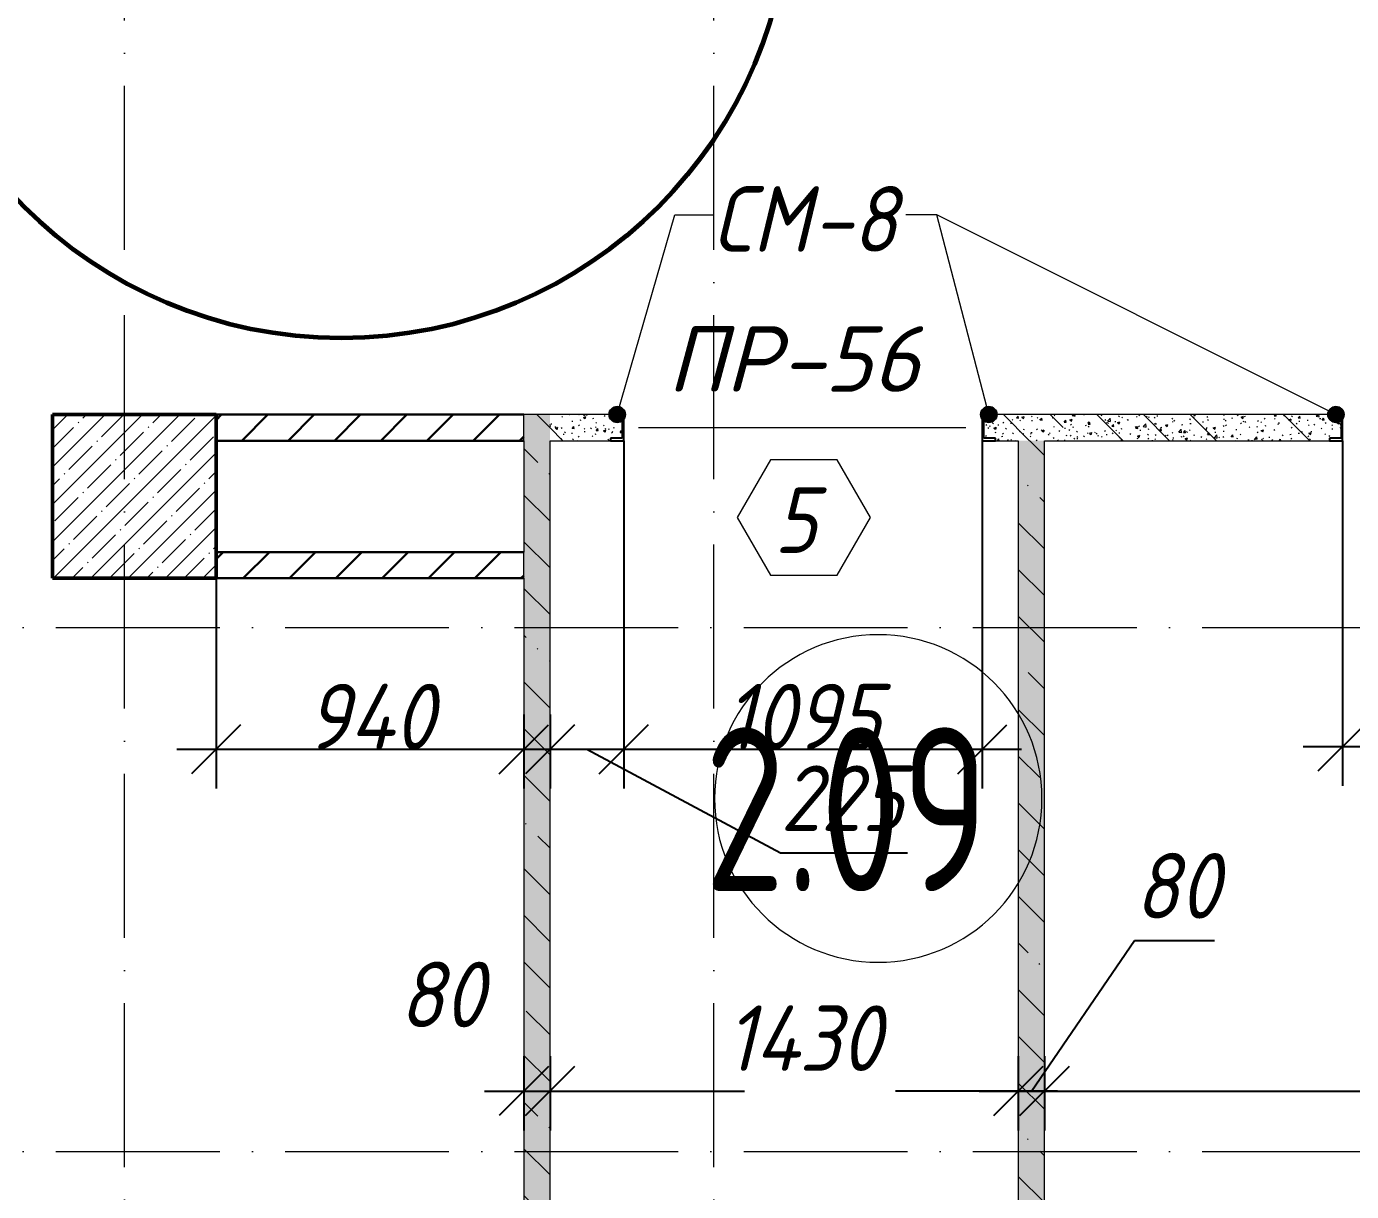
# Model space of a CAD drawing. Header units: millimetres. Extents: x -6064 to 178764, y -5836 to 29924.
# Drawn here: x 73461 to 77508, y 13278 to 16834 of the extents above; entities that cross this region are included whole.
import ezdxf

# ---------------------------------------------------------------- set-up
doc = ezdxf.new("R2010")
doc.units = ezdxf.units.MM
doc.linetypes.add('50_200_ШТРИХ_1Т_ш5_п1_п1_', pattern=[700, 500, -100, 0, -100])
for name, color, linetype, lineweight in [('1) ПГП Зеленый', 2, 'Continuous', 30), ('A-AREA-IDEN', 7, 'Continuous', 9), ('A-DOOR-IDEN', 7, 'Continuous', 9), ('A-GENM-1', 7, 'Continuous', 25), ('A-GENM-IDEN', 7, 'Continuous', 9), ('S-COLS-1', 7, 'Continuous', 5), ('S-COLS-2', 7, 'Continuous', 50), ('Оси-1', 7, '50_200_ШТРИХ_1Т_ш5_п1_п1_', 9)]:
    doc.layers.add(name, color=color, linetype=linetype, lineweight=lineweight)
doc.layers.add('A-ANNO-DIMS', color=7, linetype='Continuous')
for name, color, linetype, lineweight, true_color in [('A-WALL-7', 7, 'Continuous', 5, 0x008000), ('A-WALL-FNSH-3', 7, 'Continuous', 13, 0x008000), ('A-WALL-FNSH-4', 7, 'Continuous', 13, 0x0070df), ('A-WALL-PATT-4', 7, 'Continuous', 5, 0x0070df)]:
    doc.layers.add(name, color=color, linetype=linetype, lineweight=lineweight, true_color=true_color)
doc.styles.add('ISOCPEUR_I_2', font='isocpeui.ttf', dxfattribs={"width": 0.9, "height": 200})
doc.styles.add('ISOCPEUR_I_4', font='isocpeui.ttf', dxfattribs={"height": 200})
doc.styles.add('СПДС', font='ГОСТ тип А.ttf', dxfattribs={"width": 0.9})
doc.dimstyles.new('ISO-2_0_0_9К_СРЕДНИЙ', dxfattribs={"dimscale": 304.8, "dimtxt": 199.196235, "dimasz": 0.492126, "dimexe": 0.393701, "dimexo": 0, "dimgap": 0, "dimtad": 1, "dimdec": 0, "dimzin": 0, "dimdsep": 46, "dimtxsty": 'ISOCPEUR_I_2', "dimblk1": 'OBLIQUE', "dimblk2": 'OBLIQUE', "dimsah": 1, "dimcen": 0.09, "dimdle": 0.393701, "dimazin": 0, "dimtfac": 1, "dimtdec": 4, "dimtix": 1, "dimtmove": 1, "dimatfit": 3, "dimfxl": 1, "dimtvp": 1, "dimtolj": 1, "dimtzin": 0, "dimarcsym": 2})
doc.dimstyles.new('ISO-2_0_0_9К_СРЕДНИЙ_1', dxfattribs={"dimscale": 304.8, "dimtxt": 199.196235, "dimasz": 0.492126, "dimexe": 0.393701, "dimexo": 0, "dimgap": 0, "dimtad": 1, "dimdec": 0, "dimzin": 0, "dimdsep": 46, "dimtxsty": 'ISOCPEUR_I_2', "dimblk1": 'OBLIQUE', "dimblk2": 'OBLIQUE', "dimsah": 1, "dimcen": 0.09, "dimdle": 0.393701, "dimazin": 0, "dimtfac": 1, "dimtdec": 4, "dimtix": 1, "dimtmove": 2, "dimatfit": 3, "dimfxl": 1, "dimtvp": 1, "dimtolj": 1, "dimtzin": 0, "dimarcsym": 2})
doc.dimstyles.new('ISO-2_0_0_9К_СРЕДНИЙ_2', dxfattribs={"dimscale": 304.8, "dimtxt": 199.196235, "dimasz": 0.492126, "dimexe": 0.393701, "dimexo": 0, "dimgap": 0, "dimtad": 1, "dimdec": 0, "dimzin": 0, "dimdsep": 46, "dimtxsty": 'ISOCPEUR_I_2', "dimblk1": 'OBLIQUE', "dimblk2": 'OBLIQUE', "dimsah": 1, "dimcen": 0.09, "dimdle": 0.393701, "dimazin": 0, "dimtfac": 1, "dimtdec": 4, "dimtix": 1, "dimtmove": 0, "dimatfit": 3, "dimfxl": 1, "dimtvp": 1, "dimtolj": 1, "dimtzin": 0, "dimarcsym": 2})
pattern_1 = [(50, (0, 0), (72.873764, -6.37607), [7.62, -83.82]), (355, (0, 0), (-14.09699, 76.422444), [6.096, -67.056]), (100.451, (6.07, -0.53), (58.776964, 70.04687), [6.476, -71.236]), (46.184, (0, 20.32), (108.43142, -16.81745), [11.43, -125.73]), (96.636, (9.04, 18.92), (94.961, 98.97089), [9.714, -106.854]), (351.184, (0, 20.32), (94.96227, 98.97018), [9.144, -100.584]), (21, (10.16, 15.24), (60.64565, -40.906537), [7.62, -83.82]), (326, (10.16, 15.24), (24.72083, 73.67493), [6.096, -67.056]), (71.451, (15.214, 11.83), (85.36689, 32.768737), [6.476, -71.236]), (37.5, (0, 0), (1.235525, 33.8224325), [3.353, -62.89, 3.353, -64.719, -67.31]), (37.5, (0, 0), (1.235525, 33.8224325), [-134.315, 3.353, -63.957]), (7.5, (0, 0), (26.728146, 40.07255), [3.353, -35.458, 3.353, -61.366, -25.654]), (7.5, (0, 0), (26.728146, 40.07255), [-103.53, 3.353, -22.301]), (327.5, (-22.657, 0), (54.2363175, -2.292117), [3.353, -22.047, 3.353, -75.895, -105.156]), (327.5, (-22.657, 0), (54.2363175, -2.292117), [-104.648, 3.353, -101.803]), (317.5, (-32.817, 0), (59.25158, 10.17014), [3.353, -29.667, 3.353, -49.276, -74.676]), (317.5, (-32.817, 0), (59.25158, 10.17014), [-85.649, 3.353, -71.323])]
pattern_2 = [(135, (0, 0), (-142.5612, -142.5612), []), (135, (142.56, 0), (-142.5612, -142.5612), [252.016, -50.403, 3.353, -47.05])]
pattern_3 = [(45, (0, 0), (-70.71068, 70.71068), [])]

# ---------------------------------------------------------------- blocks, each defined once
blk = doc.blocks.new('Фахверк_СКБ_Швеллер_Тип 2 - СМ-8_80х2180h-30702245-АР1_1_Кладочный план 2 этажа')
at = {"layer": 'A-GENM-1'}
for p, q in [((165, 40), (125, 40)), ((125, 40), (125, -40)), ((129.5, 32.6), (165, 32.6)), ((129.5, -32.6), (129.5, 32.6)), ((165, 32.6), (165, 40)), ((125, -40), (165, -40)), ((165, -32.6), (129.5, -32.6)), ((165, -40), (165, -32.6))]:
    blk.add_line(p, q, dxfattribs=at)
blk = doc.blocks.new('AAR_СКБ_Марка_Двери_Перемычка и проем - Марка перемычки и проема-25306769-АР1_1_Кладочный план 2 этажа')
at = {"layer": 'A-DOOR-IDEN'}
for p, q in [((-5, 0), (5, 0)), ((-0.968, -0.984), (-1.986, -2.747)), ((1.067, -0.984), (-0.968, -0.984)), ((2.085, -2.747), (1.067, -0.984)), ((-1.986, -2.747), (-0.968, -4.509)), ((1.067, -4.509), (2.085, -2.747)), ((-0.968, -4.509), (1.067, -4.509))]:
    blk.add_line(p, q, dxfattribs=at)
blk = doc.blocks.new('_Oblique')
at = {"color": 0, "linetype": 'ByBlock', "lineweight": -2}
blk.add_line((-0.5, -0.5), (0.5, 0.5), dxfattribs=at)
blk = doc.blocks.new('DIMBLOCK403-АР1_1_Кладочный план 2 этажа')
at = {"layer": 'A-ANNO-DIMS', "color": 0, "lineweight": -2, "transparency": 16777216}
for p, q in [((74980, 13690.6), (74980, 13464.5)), ((75060, 13690.6), (75060, 13464.5)), ((74860, 13584.5), (75180, 13584.5))]:
    blk.add_line(p, q, dxfattribs=at)
at = {"layer": 'Defpoints', "color": 0, "transparency": 16777216}
for p in [(74980, 13690.6), (75060, 13690.6), (75060, 13584.5)]:
    blk.add_point(p, dxfattribs=at)
at = {"layer": 'A-ANNO-DIMS', "color": 0, "lineweight": -2, "transparency": 16777216, "xscale": 150, "yscale": 150, "zscale": 150, "rotation": 180}
blk.add_blockref('_Oblique', (74980, 13584.5), dxfattribs=at)
at = {"layer": 'A-ANNO-DIMS', "color": 0, "lineweight": -2, "transparency": 16777216, "xscale": 150, "yscale": 150, "zscale": 150}
blk.add_blockref('_Oblique', (75060, 13584.5), dxfattribs=at)
at = {"layer": 'A-ANNO-DIMS', "color": 0, "transparency": 16777216, "insert": (74598.8, 13979.2), "char_height": 200, "width": 303.391, "attachment_point": 1, "line_spacing_factor": 1.149209, "style": 'ISOCPEUR_I_2'}
blk.add_mtext('\\A1;80', dxfattribs=at)
blk = doc.blocks.new('DIMBLOCK404-АР1_1_Кладочный план 2 этажа')
at = {"layer": 'A-ANNO-DIMS', "color": 0, "lineweight": -2, "transparency": 16777216}
for p, q in [((75060, 13690.6), (75060, 13464.5)), ((76490, 13690.6), (76490, 13464.5)), ((74940, 13584.5), (75654.3, 13584.5)), ((76610, 13584.5), (76115, 13584.5))]:
    blk.add_line(p, q, dxfattribs=at)
at = {"layer": 'Defpoints', "color": 0, "transparency": 16777216}
for p in [(75060, 13690.6), (76490, 13690.6), (76490, 13584.5)]:
    blk.add_point(p, dxfattribs=at)
at = {"layer": 'A-ANNO-DIMS', "color": 0, "lineweight": -2, "transparency": 16777216, "xscale": 150, "yscale": 150, "zscale": 150, "rotation": 180}
blk.add_blockref('_Oblique', (75060, 13584.5), dxfattribs=at)
at = {"layer": 'A-ANNO-DIMS', "color": 0, "lineweight": -2, "transparency": 16777216, "xscale": 150, "yscale": 150, "zscale": 150}
blk.add_blockref('_Oblique', (76490, 13584.5), dxfattribs=at)
at = {"layer": 'A-ANNO-DIMS', "color": 0, "transparency": 16777216, "insert": (75595.1, 13845.8), "char_height": 200, "width": 579.201, "attachment_point": 1, "line_spacing_factor": 1.149209, "style": 'ISOCPEUR_I_2'}
blk.add_mtext('\\A1;1430', dxfattribs=at)
blk = doc.blocks.new('DIMBLOCK405-АР1_1_Кладочный план 2 этажа')
at = {"layer": 'A-ANNO-DIMS', "color": 0, "lineweight": -2, "transparency": 16777216}
for p, q in [((76530, 13584.5), (76845, 14044.4)), ((76845, 14044.4), (77088.8, 14044.4)), ((76490, 13690.6), (76490, 13464.5)), ((76570, 13690.6), (76570, 13464.5)), ((76370, 13584.5), (76690, 13584.5))]:
    blk.add_line(p, q, dxfattribs=at)
at = {"layer": 'Defpoints', "color": 0, "transparency": 16777216}
for p in [(76490, 13690.6), (76570, 13690.6), (76570, 13584.5)]:
    blk.add_point(p, dxfattribs=at)
at = {"layer": 'A-ANNO-DIMS', "color": 0, "lineweight": -2, "transparency": 16777216, "xscale": 150, "yscale": 150, "zscale": 150, "rotation": 180}
blk.add_blockref('_Oblique', (76490, 13584.5), dxfattribs=at)
at = {"layer": 'A-ANNO-DIMS', "color": 0, "lineweight": -2, "transparency": 16777216, "xscale": 150, "yscale": 150, "zscale": 150}
blk.add_blockref('_Oblique', (76570, 13584.5), dxfattribs=at)
at = {"layer": 'A-ANNO-DIMS', "color": 0, "transparency": 16777216, "insert": (76845, 14311.1), "char_height": 200, "width": 303.391, "attachment_point": 1, "line_spacing_factor": 1.149209, "style": 'ISOCPEUR_I_2'}
blk.add_mtext('\\A1;80', dxfattribs=at)
blk = doc.blocks.new('DIMBLOCK406-АР1_1_Кладочный план 2 этажа')
at = {"layer": 'A-ANNO-DIMS', "color": 0, "lineweight": -2, "transparency": 16777216}
for p, q in [((76570, 13690.6), (76570, 13464.5)), ((80619.8, 13690.6), (80619.8, 13464.5)), ((76450, 13584.5), (80739.8, 13584.5))]:
    blk.add_line(p, q, dxfattribs=at)
at = {"layer": 'Defpoints', "color": 0, "transparency": 16777216}
for p in [(76570, 13690.6), (80619.8, 13690.6), (80619.8, 13584.5)]:
    blk.add_point(p, dxfattribs=at)
at = {"layer": 'A-ANNO-DIMS', "color": 0, "lineweight": -2, "transparency": 16777216, "xscale": 150, "yscale": 150, "zscale": 150, "rotation": 180}
blk.add_blockref('_Oblique', (76570, 13584.5), dxfattribs=at)
at = {"layer": 'A-ANNO-DIMS', "color": 0, "lineweight": -2, "transparency": 16777216, "xscale": 150, "yscale": 150, "zscale": 150}
blk.add_blockref('_Oblique', (80619.8, 13584.5), dxfattribs=at)
at = {"layer": 'A-ANNO-DIMS', "color": 0, "transparency": 16777216, "insert": (78594.9, 13684.5), "char_height": 200, "width": 625.17, "attachment_point": 5, "style": 'ISOCPEUR_I_2'}
blk.add_mtext('\\A1;4050', dxfattribs=at)
blk = doc.blocks.new('DIMBLOCK487-АР1_1_Кладочный план 2 этажа')
at = {"layer": 'A-ANNO-DIMS', "color": 0, "lineweight": -2, "transparency": 16777216}
for p, q in [((75285, 15570), (75285, 14507.7)), ((75060, 14733.8), (75060, 14507.7)), ((74940, 14627.7), (75405, 14627.7)), ((75172.5, 14627.7), (75763.5, 14311.8)), ((75763.5, 14311.8), (76151.1, 14311.8))]:
    blk.add_line(p, q, dxfattribs=at)
at = {"layer": 'Defpoints', "color": 0, "transparency": 16777216}
for p in [(75285, 15570), (75060, 14733.8), (75285, 14627.7)]:
    blk.add_point(p, dxfattribs=at)
at = {"layer": 'A-ANNO-DIMS', "color": 0, "lineweight": -2, "transparency": 16777216, "xscale": 150, "yscale": 150, "zscale": 150, "rotation": 180}
blk.add_blockref('_Oblique', (75060, 14627.7), dxfattribs=at)
at = {"layer": 'A-ANNO-DIMS', "color": 0, "lineweight": -2, "transparency": 16777216, "xscale": 150, "yscale": 150, "zscale": 150}
blk.add_blockref('_Oblique', (75285, 14627.7), dxfattribs=at)
at = {"layer": 'A-ANNO-DIMS', "color": 0, "transparency": 16777216, "insert": (75763.5, 14578.5), "char_height": 200, "width": 455.087, "attachment_point": 1, "line_spacing_factor": 1.149209, "style": 'ISOCPEUR_I_2'}
blk.add_mtext('\\A1;225', dxfattribs=at)
blk = doc.blocks.new('DIMBLOCK488-АР1_1_Кладочный план 2 этажа')
at = {"layer": 'A-ANNO-DIMS', "color": 0, "lineweight": -2, "transparency": 16777216}
for p, q in [((75285, 15570), (75285, 14507.7)), ((76380, 15570), (76380, 14507.7)), ((75165, 14627.7), (76500, 14627.7))]:
    blk.add_line(p, q, dxfattribs=at)
at = {"layer": 'Defpoints', "color": 0, "transparency": 16777216}
for p in [(75285, 15570), (76380, 15570), (76380, 14627.7)]:
    blk.add_point(p, dxfattribs=at)
at = {"layer": 'A-ANNO-DIMS', "color": 0, "lineweight": -2, "transparency": 16777216, "xscale": 150, "yscale": 150, "zscale": 150, "rotation": 180}
blk.add_blockref('_Oblique', (75285, 14627.7), dxfattribs=at)
at = {"layer": 'A-ANNO-DIMS', "color": 0, "lineweight": -2, "transparency": 16777216, "xscale": 150, "yscale": 150, "zscale": 150}
blk.add_blockref('_Oblique', (76380, 14627.7), dxfattribs=at)
at = {"layer": 'A-ANNO-DIMS', "color": 0, "transparency": 16777216, "insert": (75832.5, 14727.7), "char_height": 200, "width": 560.814, "attachment_point": 5, "style": 'ISOCPEUR_I_2'}
blk.add_mtext('\\A1;1095', dxfattribs=at)
blk = doc.blocks.new('DIMBLOCK489-АР1_1_Кладочный план 2 этажа')
at = {"layer": 'A-ANNO-DIMS', "color": 0, "lineweight": -2, "transparency": 16777216}
for p, q in [((74040, 15150), (74040, 14507.7)), ((74980, 14733.8), (74980, 14507.7)), ((73920, 14627.7), (75100, 14627.7))]:
    blk.add_line(p, q, dxfattribs=at)
at = {"layer": 'Defpoints', "color": 0, "transparency": 16777216}
for p in [(74040, 15150), (74980, 14733.8), (74980, 14627.7)]:
    blk.add_point(p, dxfattribs=at)
at = {"layer": 'A-ANNO-DIMS', "color": 0, "lineweight": -2, "transparency": 16777216, "xscale": 150, "yscale": 150, "zscale": 150, "rotation": 180}
blk.add_blockref('_Oblique', (74040, 14627.7), dxfattribs=at)
at = {"layer": 'A-ANNO-DIMS', "color": 0, "lineweight": -2, "transparency": 16777216, "xscale": 150, "yscale": 150, "zscale": 150}
blk.add_blockref('_Oblique', (74980, 14627.7), dxfattribs=at)
at = {"layer": 'A-ANNO-DIMS', "color": 0, "transparency": 16777216, "insert": (74510, 14727.7), "char_height": 200, "width": 473.474, "attachment_point": 5, "style": 'ISOCPEUR_I_2'}
blk.add_mtext('\\A1;940', dxfattribs=at)
blk = doc.blocks.new('DIMBLOCK490-АР1_1_Кладочный план 2 этажа')
at = {"layer": 'A-ANNO-DIMS', "color": 0, "lineweight": -2, "transparency": 16777216}
for p, q in [((77480, 15570), (77480, 14516)), ((78580, 15150), (78580, 14516)), ((77360, 14636), (78700, 14636))]:
    blk.add_line(p, q, dxfattribs=at)
at = {"layer": 'Defpoints', "color": 0, "transparency": 16777216}
for p in [(77480, 15570), (78580, 15150), (78580, 14636)]:
    blk.add_point(p, dxfattribs=at)
at = {"layer": 'A-ANNO-DIMS', "color": 0, "lineweight": -2, "transparency": 16777216, "xscale": 150, "yscale": 150, "zscale": 150, "rotation": 180}
blk.add_blockref('_Oblique', (77480, 14636), dxfattribs=at)
at = {"layer": 'A-ANNO-DIMS', "color": 0, "lineweight": -2, "transparency": 16777216, "xscale": 150, "yscale": 150, "zscale": 150}
blk.add_blockref('_Oblique', (78580, 14636), dxfattribs=at)
at = {"layer": 'A-ANNO-DIMS', "color": 0, "transparency": 16777216, "insert": (78030, 14736), "char_height": 200, "width": 514.846, "attachment_point": 5, "style": 'ISOCPEUR_I_2'}
blk.add_mtext('\\A1;1100', dxfattribs=at)
blk = doc.blocks.new('Марка_Помещения - Номер-25198446-Объем проектирования 2 этажа')
at = {"layer": 'A-AREA-IDEN'}
for start, end in [(360, 180), (180, 360)]:
    blk.add_arc((0, 0), 2.5, start, end, dxfattribs=at)

msp = doc.modelspace()

# ---------------------------------------------------------------- hatches: boundary and pattern name
at = {"layer": '1) ПГП Зеленый'}
h = msp.add_hatch(dxfattribs=at)
h.set_pattern_fill('FP_24', color=256, style=0, pattern_type=2)
h.set_pattern_definition(pattern_3)
h.paths.add_polyline_path([(74980, 15570), (74980, 15650), (74040, 15650), (74040, 15570)], flags=0)
h = msp.add_hatch(dxfattribs=at)
h.set_pattern_fill('FP_24', color=256, style=0, pattern_type=2)
h.set_pattern_definition(pattern_3)
h.paths.add_polyline_path([(74040, 15150), (74980, 15150), (74980, 15230), (74040, 15230)], flags=0)
at = {"layer": 'A-GENM-IDEN'}
h = msp.add_hatch(color=256, dxfattribs=at)
edge = h.paths.add_edge_path(flags=0)
edge.add_arc((75265, 15650), 25, 0, 360)
h = msp.add_hatch(color=256, dxfattribs=at)
edge = h.paths.add_edge_path(flags=0)
edge.add_arc((76400, 15650), 25, 0, 360)
h = msp.add_hatch(color=256, dxfattribs=at)
edge = h.paths.add_edge_path(flags=0)
edge.add_arc((77460, 15650), 25, 0, 360)
at = {"layer": 'A-WALL-PATT-4'}
h = msp.add_hatch(dxfattribs=at)
h.set_pattern_fill('FP_25', color=256, style=0, pattern_type=2)
h.set_pattern_definition(pattern_1)
h.paths.add_polyline_path([(75060, 11900), (75060, 15650), (74980, 15650), (74980, 11900), (74981.4, 11900)], flags=0)
h = msp.add_hatch(dxfattribs=at)
h.set_pattern_fill('FP_26', color=256, style=0, pattern_type=2)
h.set_pattern_definition(pattern_2)
h.paths.add_polyline_path([(75060, 11900), (75060, 15650), (74980, 15650), (74980, 11900), (74981.4, 11900)], flags=0)
h = msp.add_hatch(dxfattribs=at)
h.set_pattern_fill('FP_25', color=256, style=0, pattern_type=2)
h.set_pattern_definition(pattern_1)
h.paths.add_polyline_path([(76570, 11550), (76570, 15570), (76490, 15570), (76490, 11550)], flags=0)
h = msp.add_hatch(dxfattribs=at)
h.set_pattern_fill('FP_26', color=256, style=0, pattern_type=2)
h.set_pattern_definition(pattern_2)
h.paths.add_polyline_path([(76570, 11550), (76570, 15570), (76490, 15570), (76490, 11550)], flags=0)
at = {"layer": 'S-COLS-1'}
h = msp.add_hatch(dxfattribs=at)
h.set_pattern_fill('FP_7', color=256, style=0, pattern_type=2)
h.set_pattern_definition([(45, (0, 0), (-57.02463, 57.02463), []), (45, (57.025, 0), (-57.02463, 57.02463), [100.806, -20.161, 3.353, -16.808])])
h.paths.add_polyline_path([(73540, 15150), (74040, 15150), (74040, 15650), (73540, 15650)], flags=0)

# ---------------------------------------------------------------- linework, layer by layer
at = {"color": 6, "lineweight": 60}
msp.add_circle((74422.4, 17252.4), 1369.4, dxfattribs=at)
at = {"layer": '1) ПГП Зеленый'}
for p, q in [((74980, 15650), (74040, 15650)), ((74040, 15570), (74980, 15570)), ((74980, 15230), (74040, 15230)), ((74040, 15150), (74980, 15150))]:
    msp.add_line(p, q, dxfattribs=at)
at = {"layer": 'A-GENM-IDEN'}
for p, q in [((75265, 15650), (75441.3, 16259.4)), ((75441.3, 16259.4), (75556.8, 16259.4)), ((76241.2, 16259.4), (76146.2, 16259.4)), ((76241.2, 16259.4), (76146.2, 16259.4)), ((77460, 15650), (76241.2, 16259.4)), ((76400, 15650), (76241.2, 16259.4))]:
    msp.add_line(p, q, dxfattribs=at)
for centre in [(75265, 15650), (76400, 15650), (77460, 15650)]:
    msp.add_circle(centre, 25, dxfattribs=at)
at = {"layer": 'A-WALL-7'}
for p, q in [((74980, 15570), (74980, 15650)), ((74980, 15150), (74980, 15230))]:
    msp.add_line(p, q, dxfattribs=at)
at = {"layer": 'A-WALL-FNSH-3'}
for p, q in [((74040, 15650), (74040, 15570)), ((74040, 15230), (74040, 15150))]:
    msp.add_line(p, q, dxfattribs=at)
at = {"layer": 'A-WALL-FNSH-4'}
for p, q in [((75060, 15650), (74980, 15650)), ((75245, 15650), (75060, 15650)), ((75280, 15577.3), (75280, 15642.7)), ((77440, 15650), (76420, 15650)), ((74980, 15570), (74980, 15230)), ((75060, 11980), (75060, 15570)), ((75060, 15570), (75245, 15570)), ((76420, 15570), (76490, 15570)), ((76490, 15570), (76490, 11980)), ((76570, 15570), (77440, 15570)), ((76570, 12280), (76570, 15570)), ((74980, 15150), (74980, 11120))]:
    msp.add_line(p, q, dxfattribs=at)
at = {"layer": 'A-WALL-PATT-4', "linetype": 'Continuous'}
for p, q in [((75061.1, 15613.6), (75060, 15619.5)), ((75062.4, 15621.1), (75065.7, 15621.5)), ((75095.6, 15642.3), (75098.2, 15644.3)), ((75118.8, 15650), (75119.4, 15649.6)), ((75126.5, 15629.5), (75129.9, 15630)), ((75148.3, 15649.9), (75148.5, 15650)), ((75152, 15632.9), (75155.3, 15633.3)), ((75165.5, 15646), (75161.5, 15650)), ((75162.2, 15641.1), (75169.4, 15643.8)), ((75162.3, 15640.9), (75167.3, 15637.5)), ((75166.6, 15650), (75172.5, 15649.1)), ((75167.5, 15637.4), (75169.5, 15643.5)), ((75170.8, 15649.1), (75173.6, 15647.3)), ((75172.2, 15649.7), (75172.2, 15650)), ((75190.5, 15637.9), (75193.8, 15638.4)), ((75199.3, 15623.2), (75201.9, 15625.3)), ((75225.1, 15646.8), (75227.9, 15645)), ((75250.6, 15629.7), (75253.2, 15631.8)), ((75271.7, 15633.5), (75279.6, 15641.7)), ((75271.9, 15633.7), (75280, 15632.4)), ((75280, 15638.4), (75279.5, 15642.6)), ((76390.9, 15617.1), (76393.6, 15619.2)), ((76411.6, 15624.5), (76414.1, 15622.3)), ((76443.1, 15624.3), (76445.8, 15626.3)), ((76524.5, 15570), (76444.5, 15650)), ((76465.7, 15623.1), (76469, 15623.5)), ((76470.9, 15634.7), (76473.3, 15632.4)), ((76484.3, 15639.7), (76490.4, 15639.1)), ((76484.4, 15639.4), (76489.3, 15645.2)), ((76490.4, 15638.9), (76489.2, 15645.3)), ((76494.4, 15630.8), (76497.1, 15632.8)), ((76501.1, 15641.5), (76508.2, 15644.2)), ((76501.1, 15641.4), (76506.1, 15638)), ((76506.3, 15637.8), (76508.4, 15644)), ((76529.9, 15631.5), (76533.2, 15631.9)), ((76530.1, 15644.9), (76532.6, 15642.6)), ((76547.2, 15638.4), (76549.9, 15640.5)), ((76555.3, 15634.9), (76558.6, 15635.3)), ((76557.2, 15633), (76562.1, 15638.8)), ((76557.2, 15633.3), (76563.3, 15632.8)), ((76563.2, 15632.5), (76562.1, 15638.9)), ((76626.7, 15610.4), (76587.1, 15650)), ((76593.8, 15639.9), (76597.1, 15640.4)), ((76599.4, 15645.6), (76602, 15647.6)), ((76630.1, 15626.6), (76635, 15632.5)), ((76630.1, 15626.9), (76636.1, 15626.4)), ((76636.1, 15626.1), (76634.9, 15632.5)), ((76647.1, 15633.4), (76654.2, 15636.1)), ((76647.1, 15633.2), (76652.2, 15629.8)), ((76649.4, 15618.3), (76652.1, 15620.3)), ((76652.3, 15629.7), (76654.4, 15635.8)), ((76654.4, 15646.4), (76657.8, 15650)), ((76654.5, 15646.6), (76663.6, 15645.2)), ((76657.9, 15648.4), (76661.3, 15648.8)), ((76663.3, 15645.9), (76662.8, 15650)), ((76688.6, 15650), (76690.6, 15648.7)), ((76702.2, 15625.9), (76704.9, 15627.9)), ((76702.9, 15620.5), (76709, 15620)), ((76703, 15620.2), (76707.9, 15626.1)), ((76709, 15619.8), (76707.8, 15626.1)), ((76809.7, 15570), (76729.7, 15650)), ((76742, 15648.2), (76744.9, 15646.4)), ((76754.4, 15633), (76757, 15635.1)), ((76759.3, 15625.2), (76762.6, 15625.6)), ((76762.8, 15629.6), (76770.7, 15637.9)), ((76762.9, 15624.9), (76765.4, 15622.7)), ((76763, 15629.8), (76772, 15628.4)), ((76771.7, 15629.1), (76770.6, 15638.7)), ((76775.9, 15613.9), (76780.8, 15619.7)), ((76781.9, 15613.4), (76780.7, 15619.8)), ((76784.7, 15628.5), (76788, 15628.9)), ((76793.1, 15625.2), (76800.2, 15628)), ((76793.1, 15625.1), (76798.2, 15621.7)), ((76796.3, 15645.9), (76799.1, 15644.1)), ((76798.3, 15621.6), (76800.4, 15627.7)), ((76805.7, 15639.5), (76808.4, 15641.6)), ((76822.2, 15635.1), (76824.6, 15632.8)), ((76823.2, 15633.6), (76826.5, 15634)), ((76850.5, 15643.6), (76853.3, 15641.8)), ((76858.5, 15647.1), (76861.1, 15649.2)), ((76871.2, 15612.8), (76879.1, 15621.1)), ((76952.2, 15570), (76872.2, 15650)), ((76880.2, 15612.2), (76879.1, 15621.9)), ((76881.4, 15645.3), (76883.9, 15643)), ((76887.4, 15642), (76890.7, 15642.5)), ((76904.7, 15641.3), (76907.6, 15639.5)), ((76905.8, 15623), (76908.2, 15620.7)), ((76909.4, 15620.5), (76912.1, 15622.5)), ((76912.8, 15645.4), (76916.1, 15645.8)), ((76939.1, 15617.1), (76946.2, 15619.8)), ((76944.4, 15613.4), (76946.4, 15619.6)), ((76959, 15639), (76961.8, 15637.2)), ((76960.7, 15627), (76963.4, 15629)), ((76965, 15633.1), (76967.5, 15630.9)), ((76988.7, 15618.8), (76992, 15619.3)), ((77013.2, 15636.8), (77016, 15635)), ((77013.5, 15634.6), (77016.2, 15636.6)), ((77014.1, 15622.2), (77017.5, 15622.6)), ((77094.8, 15570), (77014.8, 15650)), ((77024.3, 15643.3), (77026.7, 15641)), ((77024.5, 15649.9), (77024.9, 15650)), ((77024.5, 15649.7), (77029.6, 15646.3)), ((77029.7, 15646.2), (77031, 15650)), ((77052.6, 15627.2), (77055.9, 15627.7)), ((77065.7, 15641.8), (77068.3, 15643.8)), ((77067.4, 15634.5), (77070.3, 15632.7)), ((77116.8, 15635.7), (77120.1, 15636.1)), ((77117, 15648.3), (77119.2, 15650)), ((77121.7, 15632.2), (77124.5, 15630.4)), ((77142.2, 15639), (77145.5, 15639.5)), ((77161.3, 15646), (77157.4, 15650)), ((77168.5, 15622), (77171.2, 15624.1)), ((77170.5, 15641.7), (77177.6, 15644.5)), ((77170.5, 15641.6), (77175.6, 15638.2)), ((77175.7, 15638), (77177.8, 15644.2)), ((77175.9, 15629.9), (77178.8, 15628.1)), ((77180.7, 15644.1), (77184, 15644.5)), ((77181.6, 15628.1), (77184, 15625.8)), ((77220.7, 15629.2), (77223.3, 15631.2)), ((77230.2, 15627.6), (77233, 15625.8)), ((77240.8, 15638.3), (77243.3, 15636)), ((77271.8, 15645.9), (77277.9, 15645.4)), ((77271.9, 15645.7), (77275.5, 15650)), ((77272, 15635.7), (77274.7, 15637.7)), ((77277.9, 15645.2), (77277, 15650)), ((77282.1, 15620.9), (77285.4, 15621.3)), ((77284.4, 15625.3), (77287.2, 15623.5)), ((77379.9, 15570), (77299.9, 15650)), ((77300.1, 15648.4), (77302.5, 15646.2)), ((77316.5, 15633.6), (77323.6, 15636.3)), ((77316.5, 15633.4), (77321.6, 15630)), ((77321.7, 15629.9), (77323.8, 15636)), ((77324.8, 15643.3), (77327.4, 15645.4)), ((77338.6, 15623), (77341.5, 15621.2)), ((77344.7, 15639.6), (77350.8, 15639)), ((77344.8, 15639.3), (77349.7, 15645.1)), ((77346.2, 15629.3), (77349.5, 15629.8)), ((77350.8, 15638.8), (77349.6, 15645.2)), ((77371.7, 15632.7), (77375, 15633.1)), ((77392.9, 15620.7), (77395.7, 15618.9)), ((77399.9, 15644.5), (77405.2, 15650)), ((77400.1, 15644.7), (77409.1, 15643.3)), ((77408.9, 15644), (77408.2, 15650)), ((77410.1, 15637.7), (77413.5, 15638.2)), ((77417.6, 15632.9), (77422.5, 15638.7)), ((77417.6, 15633.2), (77423.6, 15632.7)), ((77423.6, 15632.4), (77422.4, 15638.8)), ((77427, 15623.2), (77429.7, 15625.2)), ((77475.5, 15617), (77449.9, 15642.6)), ((77462.5, 15625.4), (77469.6, 15628.2)), ((77462.5, 15625.3), (77467.6, 15621.9)), ((77467.8, 15621.8), (77469.8, 15627.9)), ((75060, 15613.9), (75061.1, 15613.8)), ((75098.9, 15570), (75060, 15608.9)), ((75074.9, 15613.4), (75077.8, 15611.6)), ((75076.9, 15608.3), (75084, 15611)), ((75076.9, 15608.2), (75081.9, 15604.7)), ((75082.1, 15604.6), (75084.2, 15610.8)), ((75094.3, 15608.4), (75097, 15610.5)), ((75099.8, 15589.5), (75103.1, 15589.9)), ((75104.5, 15597.5), (75106.9, 15595.2)), ((75125.3, 15592.8), (75128.6, 15593.2)), ((75127.9, 15607.9), (75134, 15607.4)), ((75128, 15607.7), (75132.9, 15613.5)), ((75129.2, 15611.1), (75132, 15609.3)), ((75134, 15607.2), (75132.8, 15613.6)), ((75145.9, 15582.2), (75148.5, 15584.3)), ((75147.1, 15616.1), (75149.8, 15618.1)), ((75163.7, 15607.6), (75166.2, 15605.4)), ((75163.7, 15597.9), (75167.1, 15598.3)), ((75183.4, 15608.8), (75186.2, 15607)), ((75188.1, 15585.3), (75190.5, 15583.1)), ((75198, 15589.4), (75200.7, 15591.4)), ((75201.1, 15610.4), (75198.8, 15612.7)), ((75200.8, 15601.3), (75205.7, 15607.1)), ((75200.8, 15601.6), (75206.8, 15601)), ((75206.8, 15600.8), (75205.7, 15607.2)), ((75222.9, 15600.2), (75230, 15602.9)), ((75222.9, 15600), (75228, 15596.6)), ((75223, 15617.8), (75225.4, 15615.6)), ((75227.9, 15606.3), (75231.2, 15606.8)), ((75228.1, 15596.5), (75230.2, 15602.6)), ((75237.7, 15606.5), (75240.5, 15604.7)), ((75247.3, 15595.5), (75249.8, 15593.2)), ((75249.3, 15595.9), (75252, 15597.9)), ((75253.3, 15609.7), (75256.7, 15610.1)), ((75273.7, 15594.9), (75278.6, 15600.8)), ((75273.7, 15595.2), (75279.7, 15594.7)), ((75279.7, 15594.4), (75278.5, 15600.8)), ((76389.7, 15583.3), (76392.4, 15585.4)), ((76396.8, 15610.1), (76399.7, 15608.3)), ((76401.8, 15614.6), (76405.1, 15615.1)), ((76415.7, 15608.7), (76422.8, 15611.5)), ((76415.7, 15608.6), (76420.8, 15605.2)), ((76418.3, 15596.4), (76421.1, 15594.6)), ((76420.9, 15605.1), (76423, 15611.2)), ((76427.2, 15618), (76430.5, 15618.4)), ((76439, 15583), (76442.3, 15583.4)), ((76441.9, 15590.5), (76444.5, 15592.5)), ((76451.1, 15607.8), (76453.9, 15606)), ((76472.5, 15594.1), (76475.3, 15592.3)), ((76493.2, 15597), (76495.9, 15599)), ((76503.1, 15591.4), (76506.4, 15591.9)), ((76505.3, 15605.5), (76508.1, 15603.7)), ((76525.9, 15584.3), (76528.4, 15582)), ((76526.7, 15591.8), (76529.6, 15590)), ((76528.6, 15594.8), (76531.9, 15595.2)), ((76546, 15604.6), (76548.6, 15606.6)), ((76559.5, 15603.2), (76562.4, 15601.4)), ((76561.7, 15600.6), (76568.8, 15603.3)), ((76561.7, 15600.5), (76566.8, 15597)), ((76567, 15596.9), (76569, 15603.1)), ((76567, 15599.9), (76570.4, 15600.3)), ((76581, 15589.5), (76583.8, 15587.7)), ((76585.2, 15594.4), (76587.6, 15592.2)), ((76596.9, 15577.9), (76599.6, 15580)), ((76598.1, 15611.8), (76600.8, 15613.8)), ((76613.8, 15600.9), (76616.6, 15599.1)), ((76631.2, 15608.3), (76634.5, 15608.7)), ((76635.2, 15587.2), (76638, 15585.4)), ((76644.4, 15604.6), (76646.9, 15602.3)), ((76648.2, 15584.4), (76650.9, 15586.5)), ((76656.6, 15611.6), (76660, 15612.1)), ((76668, 15598.6), (76670.8, 15596.8)), ((76668.8, 15582.3), (76671.2, 15580)), ((76689.4, 15584.9), (76692.3, 15583.1)), ((76695.1, 15616.7), (76698.4, 15617.2)), ((76701, 15592), (76703.6, 15594.1)), ((76703.7, 15614.8), (76706.1, 15612.5)), ((76707.7, 15592.5), (76714.8, 15595.2)), ((76707.8, 15592.3), (76712.8, 15588.9)), ((76713, 15588.8), (76715, 15594.9)), ((76722.2, 15596.3), (76725.1, 15594.5)), ((76728, 15592.5), (76730.5, 15590.2)), ((76732.6, 15585.1), (76735.9, 15585.5)), ((76743.7, 15582.7), (76746.5, 15580.9)), ((76753.1, 15599.2), (76755.8, 15601.2)), ((76758, 15588.4), (76761.3, 15588.9)), ((76775.8, 15614.2), (76781.9, 15613.6)), ((76776.5, 15594), (76779.3, 15592.2)), ((76787.3, 15602.6), (76789.7, 15600.4)), ((76796.5, 15593.5), (76799.8, 15593.9)), ((76797.9, 15580.4), (76800.7, 15578.6)), ((76804.5, 15605.7), (76807.1, 15607.7)), ((76830.7, 15591.7), (76833.5, 15589.9)), ((76846.5, 15612.8), (76849, 15610.5)), ((76848.7, 15607.5), (76853.6, 15613.3)), ((76848.7, 15607.8), (76854.7, 15607.2)), ((76854.7, 15607), (76853.6, 15613.4)), ((76853.7, 15584.3), (76860.9, 15587)), ((76853.8, 15584.2), (76858.8, 15580.8)), ((76856, 15579.5), (76858.7, 15581.5)), ((76857.2, 15613.3), (76859.9, 15615.4)), ((76859, 15580.6), (76861, 15586.8)), ((76860.6, 15602), (76864, 15602.4)), ((76871.4, 15613), (76880.4, 15611.6)), ((76885, 15589.4), (76887.8, 15587.6)), ((76886.1, 15605.3), (76889.4, 15605.7)), ((76908.2, 15586.7), (76910.8, 15588.7)), ((76921.5, 15601.4), (76927.6, 15600.9)), ((76921.6, 15601.1), (76926.5, 15607)), ((76924.5, 15610.4), (76927.9, 15610.8)), ((76927.6, 15600.6), (76926.4, 15607)), ((76939.1, 15617), (76944.2, 15613.5)), ((76939.2, 15587.1), (76942, 15585.3)), ((76944.6, 15587.4), (76947, 15585.1)), ((76959.5, 15593.2), (76962.1, 15595.2)), ((76962, 15578.7), (76965.3, 15579.2)), ((76979.7, 15596), (76987.6, 15604.2)), ((76979.8, 15596.2), (76988.9, 15594.8)), ((76987.4, 15582.1), (76990.7, 15582.5)), ((76988.6, 15595.4), (76987.5, 15605.1)), ((76993.4, 15584.8), (76996.3, 15583)), ((76994.4, 15595), (77000.5, 15594.5)), ((76994.5, 15594.7), (76999.4, 15600.6)), ((77000.5, 15594.3), (76999.3, 15600.6)), ((76999.8, 15576.2), (77006.9, 15578.9)), ((77003.8, 15597.6), (77006.3, 15595.3)), ((77012.3, 15600.8), (77014.9, 15602.8)), ((77025.9, 15587.2), (77029.2, 15587.6)), ((77047.7, 15582.5), (77050.5, 15580.7)), ((77063.1, 15607.7), (77065.5, 15605.5)), ((77064.4, 15607.9), (77067.1, 15610)), ((77067.3, 15588.7), (77073.4, 15588.1)), ((77067.4, 15588.4), (77072.3, 15594.2)), ((77073.4, 15587.9), (77072.2, 15594.3)), ((77085.1, 15609), (77092.2, 15611.7)), ((77085.1, 15608.8), (77090.2, 15605.4)), ((77088.1, 15579.2), (77096, 15587.4)), ((77088.3, 15579.4), (77097.3, 15578)), ((77090.1, 15595.6), (77093.4, 15596)), ((77090.4, 15605.3), (77092.4, 15611.4)), ((77097, 15578.6), (77095.9, 15588.3)), ((77101.9, 15580.3), (77104.7, 15578.5)), ((77114.5, 15580.6), (77117.2, 15582.7)), ((77115.5, 15599), (77118.8, 15599.4)), ((77115.7, 15614.4), (77118.4, 15616.5)), ((77122.3, 15617.9), (77124.8, 15615.7)), ((77140.2, 15582), (77145.1, 15587.8)), ((77140.2, 15582.3), (77146.2, 15581.7)), ((77146.2, 15581.5), (77145.1, 15587.9)), ((77154, 15604), (77157.3, 15604.5)), ((77167.3, 15588.2), (77169.9, 15590.3)), ((77197, 15610.4), (77194.6, 15612.7)), ((77213.1, 15575.6), (77218, 15581.5)), ((77219.1, 15575.1), (77217.9, 15581.5)), ((77218.1, 15612.5), (77221.5, 15612.9)), ((77219.4, 15595.4), (77222.1, 15597.4)), ((77231.1, 15600.8), (77238.3, 15603.5)), ((77231.2, 15600.7), (77236.2, 15597.3)), ((77236.4, 15597.1), (77238.4, 15603.3)), ((77243.6, 15615.8), (77246.9, 15616.3)), ((77255.3, 15580.8), (77258.6, 15581.2)), ((77270.8, 15601.9), (77273.4, 15603.9)), ((77295.9, 15587.8), (77298.4, 15585.5)), ((77319.5, 15589.3), (77322.8, 15589.7)), ((77323.5, 15609.5), (77326.2, 15611.5)), ((77344.9, 15592.6), (77348.2, 15593)), ((77355.1, 15598), (77357.6, 15595.7)), ((77374.5, 15582.8), (77377.1, 15584.9)), ((77375.7, 15616.7), (77378.4, 15618.7)), ((77377.1, 15592.7), (77384.3, 15595.4)), ((77377.2, 15592.5), (77382.2, 15589.1)), ((77382.4, 15589), (77384.4, 15595.1)), ((77383.4, 15597.7), (77386.7, 15598.1)), ((77414.4, 15608.1), (77416.9, 15605.9)), ((77425.8, 15589.3), (77428.4, 15591.4)), ((77438.7, 15585.8), (77441.2, 15583.6)), ((77447.1, 15618.4), (77449.9, 15616.6)), ((77447.6, 15606.1), (77450.9, 15606.6)), ((77473, 15609.5), (77475.5, 15609.8)), ((77473.6, 15618.3), (77475.5, 15616.6)), ((75093.1, 15574.6), (75095.8, 15576.7)), ((75128.8, 15575.2), (75131.3, 15572.9)), ((75144.3, 15570), (75144.6, 15570.1)), ((75229.7, 15570), (75229.9, 15570)), ((75241.5, 15570), (75236.8, 15574.7)), ((76400.5, 15577.9), (76403.8, 15578.4)), ((76426.2, 15570), (76430.5, 15575.2)), ((76431.4, 15570), (76430.4, 15575.2)), ((76456.4, 15570), (76458.9, 15572.5)), ((76459.2, 15570), (76458.8, 15573.4)), ((76466.7, 15574.1), (76469.1, 15571.8)), ((76482, 15570), (76483.5, 15570.6)), ((76483.6, 15570), (76483.7, 15570.3)), ((76544.7, 15570.8), (76547.4, 15572.8)), ((76609.5, 15572.1), (76611.8, 15570)), ((76629.9, 15571.6), (76633.2, 15572)), ((76662.4, 15574.7), (76660, 15577.1)), ((76668.4, 15576.6), (76671.7, 15577.1)), ((76803.2, 15571.9), (76805.9, 15573.9)), ((76852.1, 15578.1), (76855, 15576.3)), ((76885.3, 15577.2), (76887.8, 15575)), ((76897.8, 15570.3), (76901.1, 15570.7)), ((76906.4, 15575.8), (76909.2, 15574)), ((76960.6, 15573.5), (76963.4, 15571.7)), ((76999.8, 15576), (77004.8, 15572.6)), ((77005, 15572.5), (77007.1, 15578.6)), ((77014.9, 15571.2), (77016.7, 15570)), ((77063.2, 15574.1), (77065.8, 15576.1)), ((77150.9, 15570), (77152.9, 15570.8)), ((77152.9, 15570), (77153.1, 15570.5)), ((77156.1, 15578), (77159, 15576.2)), ((77191.4, 15572.4), (77194.7, 15572.8)), ((77203.8, 15570), (77204.4, 15570.6)), ((77204.5, 15570), (77204.4, 15571.4)), ((77210.4, 15575.7), (77213.2, 15573.9)), ((77213, 15575.9), (77219.1, 15575.4)), ((77216.8, 15575.7), (77220.2, 15576.2)), ((77237.4, 15570), (77232.6, 15574.7)), ((77236.6, 15577.6), (77239.1, 15575.4)), ((77264.6, 15573.4), (77267.4, 15571.6)), ((77272, 15570), (77272.2, 15570.1)), ((77286.6, 15570), (77290.9, 15575.1)), ((77291.7, 15570), (77290.8, 15575.1)), ((77318.8, 15571.1), (77320.6, 15570)), ((77322.3, 15575.7), (77325, 15577.7)), ((77379.5, 15575.7), (77381.9, 15573.4))]:
    msp.add_line(p, q, dxfattribs=at)
at = {"layer": 'S-COLS-2'}
for p, q in [((74040, 15650), (73540, 15650)), ((73540, 15650), (73540, 15150)), ((74040, 15150), (74040, 15650)), ((73540, 15150), (74040, 15150))]:
    msp.add_line(p, q, dxfattribs=at)
at = {"layer": 'Оси-1'}
for p, q in [((73760, -4150), (73760, 28636.9)), ((75560, -4150), (75560, 28636.9)), ((-4160, 15000), (125951.6, 15000)), ((-4160, 13400), (125951.6, 13400))]:
    msp.add_line(p, q, dxfattribs=at)

# ---------------------------------------------------------------- block references
at = {"layer": 'A-AREA-IDEN', "xscale": 199.9999999999999, "yscale": 199.9999999999999, "zscale": 199.9999999999999}
msp.add_blockref('Марка_Помещения - Номер-25198446-Объем проектирования 2 этажа', (76062.2, 14477.6), dxfattribs=at)
at = {"layer": 'A-DOOR-IDEN', "xscale": 99.99999999999993, "yscale": 99.99999999999993, "zscale": 99.99999999999993}
msp.add_blockref('AAR_СКБ_Марка_Двери_Перемычка и проем - Марка перемычки и проема-25306769-АР1_1_Кладочный план 2 этажа', (75830, 15610), dxfattribs=at)
at = {"layer": 'A-GENM-1', "rotation": 180}
for p in [(75410, 15610), (77605, 15610)]:
    msp.add_blockref('Фахверк_СКБ_Швеллер_Тип 2 - СМ-8_80х2180h-30702245-АР1_1_Кладочный план 2 этажа', p, dxfattribs=at)
at = {"layer": 'A-GENM-1'}
msp.add_blockref('Фахверк_СКБ_Швеллер_Тип 2 - СМ-8_80х2180h-30702245-АР1_1_Кладочный план 2 этажа', (76255, 15610), dxfattribs=at)

# ---------------------------------------------------------------- texts
at = {"layer": 'A-AREA-IDEN', "insert": (75530.8, 14694.7), "char_height": 500, "width": 1327.594, "attachment_point": 1, "style": 'СПДС'}
msp.add_mtext('2.09', dxfattribs=at)
at = {"layer": 'A-DOOR-IDEN', "insert": (75743.8, 15427.4), "char_height": 200, "width": 158.734, "attachment_point": 1, "style": 'ISOCPEUR_I_2'}
msp.add_mtext('\\fISOCPEUR|b0|i1|c204|p34|;\\W.9;5', dxfattribs=at)
at = {"layer": 'A-GENM-IDEN', "char_height": 200, "attachment_point": 1}
for s, insert, width, style in [('СМ', (75556.8, 16347), 367.975, 'ISOCPEUR_I_2'), ('СМ', (75556.8, 16347), 367.975, 'ISOCPEUR_I_2'), ('СМ', (75556.8, 16347), 367.975, 'ISOCPEUR_I_2'), ('-8', (75860.4, 16347), 317.468, 'ISOCPEUR_I_2'), ('-8', (75860.4, 16347), 317.468, 'ISOCPEUR_I_2'), ('-8', (75860.4, 16347), 317.468, 'ISOCPEUR_I_2'), ('ПР', (75417.7, 15919.3), 416.877, 'ISOCPEUR_I_4'), ('-56', (75761.7, 15919.3), 529.114, 'ISOCPEUR_I_4')]:
    msp.add_mtext(s, dxfattribs=dict(at, insert=insert, width=width, style=style))

# ---------------------------------------------------------------- dimensions: what is measured, and where the dimension line sits
at = {"layer": 'A-ANNO-DIMS'}
for base, p1, p2, dimstyle, override, picture, middle in [((75285, 14627.7), (75060, 14733.8), (75285, 15570), 'ISO-2_0_0_9К_СРЕДНИЙ', {"dimpost": '<>', "dimfxl": 865.958712}, 'DIMBLOCK487-АР1_1_Кладочный план 2 этажа', (75763.5, 14311.8)), ((76570, 13584.5), (76490, 13690.6), (76570, 13690.6), 'ISO-2_0_0_9К_СРЕДНИЙ', {"dimpost": '<>', "dimfxl": 80}, 'DIMBLOCK405-АР1_1_Кладочный план 2 этажа', (76845, 14044.4)), ((75060, 13584.5), (74980, 13690.6), (75060, 13690.6), 'ISO-2_0_0_9К_СРЕДНИЙ', {"dimpost": '<>', "dimfxl": 80}, 'DIMBLOCK403-АР1_1_Кладочный план 2 этажа', (74750.4, 13712.5)), ((76490, 13584.5), (75060, 13690.6), (76490, 13690.6), 'ISO-2_0_0_9К_СРЕДНИЙ_1', {"dimpost": '<>', "dimfxl": 1430.000112}, 'DIMBLOCK404-АР1_1_Кладочный план 2 этажа', (75884.7, 13712.5))]:
    dim = msp.add_linear_dim(base=base, p1=p1, p2=p2, dimstyle=dimstyle, override=override, dxfattribs=at)
    dim.commit()
    dim.dimension.update_dxf_attribs({"geometry": picture, "text_midpoint": middle, "dimtype": 160})
for base, p1, p2, override, picture, middle in [((76380, 14627.7), (75285, 15570), (76380, 15570), {"dimpost": '<>', "dimfxl": 1095.000112}, 'DIMBLOCK488-АР1_1_Кладочный план 2 этажа', (75832.5, 14727.7)), ((78580, 14636), (77480, 15570), (78580, 15150), {"dimpost": '<>', "dimfxl": 1177.454875}, 'DIMBLOCK490-АР1_1_Кладочный план 2 этажа', (78030, 14736)), ((74980, 14627.7), (74040, 15150), (74980, 14733.8), {"dimpost": '<>', "dimfxl": 1028.025708}, 'DIMBLOCK489-АР1_1_Кладочный план 2 этажа', (74510, 14727.7)), ((80619.8, 13584.5), (76570, 13690.6), (80619.8, 13690.6), {"dimpost": '<>', "dimfxl": 4049.81}, 'DIMBLOCK406-АР1_1_Кладочный план 2 этажа', (78594.9, 13684.5))]:
    dim = msp.add_linear_dim(base=base, p1=p1, p2=p2, dimstyle='ISO-2_0_0_9К_СРЕДНИЙ_2', override=override, dxfattribs=at)
    dim.commit()
    dim.dimension.update_dxf_attribs({"geometry": picture, "text_midpoint": middle})

doc.saveas('drawing.dxf')
